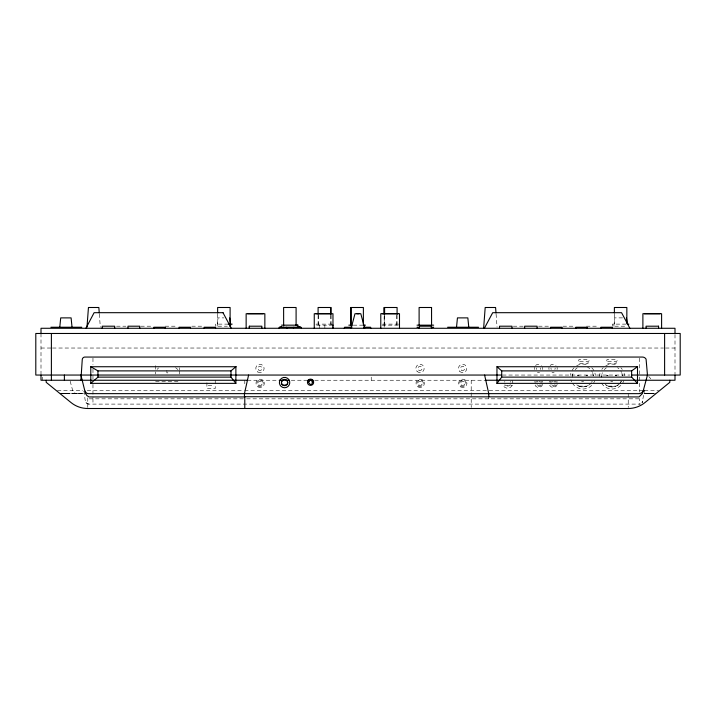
<?xml version="1.0" encoding="UTF-8"?>
<svg xmlns="http://www.w3.org/2000/svg" width="716" height="716" viewBox="0 0 716 716"><rect width="100%" height="100%" fill="white"/><g stroke="black" fill="none" stroke-linecap="round" stroke-linejoin="round"><path stroke-width="0.54" stroke-dasharray="3.58 2.69" d="M572.719 375.05L572.755 374.477M601.861 374.477L601.664 377.18A10.391 10.391 0 0 1 602.38 372.732M217.091 326.201L218.031 317.886L223.965 317.886M613.836 326.201L614.775 317.886L623.672 317.886M642.771 400.987A3.294 3.294 0 0 1 642.028 402.893L644.758 390.005M591.479 382.326L592.239 381.198M620.584 382.326L621.336 381.198A10.391 10.391 0 0 1 605.852 384.904M157.081 369.402L158.567 367.917M619.823 383.454C616.154 387.633 609.289 388.045 605.145 384.331M66.463 393.63L60.063 393.63L85.052 393.621M70.204 381.279L72.692 390.56A4.744 4.744 0 0 0 76.182 393.54L77.131 393.639M653.789 393.63L644.105 393.612L653.789 393.612L644.955 393.621M64.386 393.639L76.8 393.612M60.063 393.63L84.246 393.54M228.279 324.124L215.606 324.124L215.606 326.201M331.947 324.124L316.06 324.124L316.06 326.201M398.588 324.124L382.586 324.124L382.586 326.201M626.017 324.124L612.35 324.124L612.35 326.201M316.651 325.162L331.606 325.162M353.265 325.162L362.86 325.162M382.093 325.162L398.436 325.162M116.556 326.201L125.909 326.201M140.801 326.201L153.269 326.201M165.199 326.201L177.675 326.201M191.79 326.201L202.189 326.201M218.058 326.201L227.419 326.201M513.3 326.201L523.691 326.201M538.584 326.201L550.013 326.201M562.982 326.201L574.42 326.201M586.458 326.201L598.934 326.201M614.802 326.201L627.279 326.201M41 348.03L51.391 348.03M52.51 348.03L663.49 348.03M665.504 348.03L675 348.03M579.745 361.41L588.06 361.41A1.038 1.038 0 0 0 589.098 360.372A1.038 1.038 0 0 0 588.06 359.334L579.745 359.334A1.038 1.038 0 0 0 578.698 360.372A1.038 1.038 0 0 0 579.745 361.41L579.745 363.486L588.06 363.486L588.06 361.41M607.803 361.41L616.118 361.41A1.038 1.038 0 0 0 617.156 360.372A1.038 1.038 0 0 0 616.118 359.334L607.803 359.334A1.038 1.038 0 0 0 606.765 360.372A1.038 1.038 0 0 0 607.803 361.41L607.803 363.486L616.118 363.486L616.118 361.41M167.911 372.857L166.873 372.857L166.873 369.733M502.525 375.05L629.874 375.05M247.441 380.25L278.873 380.25M291.26 380.25L308.193 380.25M314.736 380.25L485.77 380.25M155.596 381.27L179.501 381.27M208.195 385.369L213.243 385.369M579.119 386.139L586.798 386.139M608.224 386.139L615.903 386.139M57.396 390.56L82.752 390.56M87.209 390.56L243.673 390.56M244.604 390.56L643.308 390.56M644.4 390.56L658.604 390.56M76.415 393.576L83.53 393.54M62.211 393.612L66.991 393.612M243.324 398.83L89.052 398.83A6.48 6.48 0 0 1 87.674 398.078M246.68 398.83L638.869 398.83A8.243 8.243 0 0 0 639.585 398.418M83.799 391.106C85.786 394.543 83.11 403.368 88.882 404.101L639.477 404.101A3.294 3.294 0 0 0 640.31 404.003L639.477 404.101L639.477 398.633M655.954 393.612L644.114 393.558L649.009 393.612M576.792 384.841C580.882 388.117 587.29 387.329 590.718 383.454A10.391 10.391 0 0 1 576.747 384.904M175.554 367.639L177.926 369.59M648.794 376.535L650.799 378.764M621.9 373.269L622.419 375.927A10.391 10.391 0 0 0 620.718 370.825M592.803 373.269L593.313 375.927A10.391 10.391 0 0 0 591.613 370.825M496.081 314.055L497.065 327.185M99.336 314.055L100.321 327.185M675 334.515L675 373.967M639.477 358.152L639.477 392.073M628.236 393.639L628.236 407.449M614.382 314.145L614.382 324.124M488.768 396.727L488.768 398.83M471.209 380.25L471.209 407.449M397.085 315.255L397.085 324.124M396.601 315.219L396.61 327.239M384.608 315.255L384.608 324.124M371.237 377.126L371.237 380.25M331.123 315.219L331.132 327.239M330.568 315.255L330.568 324.124M324.849 325.162L324.849 328.277M319.649 325.162L319.649 328.277M318.727 315.219L318.727 327.239M318.092 315.255L318.092 324.124M244.791 380.25L244.791 385.432M217.637 314.145L217.637 324.124M215.23 380.196L215.23 388.511L206.915 388.511L206.915 380.196M179.501 367.764L179.501 369.85M179.501 370.897L179.501 374.003M155.596 365.679L155.596 369.85M155.596 371.935L155.596 374.003M92.964 358.152L92.964 364.721M92.964 369.098L92.964 378.943M92.964 384.411L92.964 397.541M92.964 398.633L92.964 404.101M87.764 397.881L87.764 407.449M42.387 377.126L42.387 380.25M41 333.477L41 375.05M512.092 380.375A5.2 5.2 0 0 1 512.79 382.971M510.293 384.528A3.115 3.115 0 0 1 509.801 385.181L509.148 385.673A3.115 3.115 0 0 1 506.033 385.673L505.389 385.181A3.115 3.115 0 0 1 504.887 384.528M504.583 382.165A3.115 3.115 0 0 1 504.887 381.413M510.293 381.413A3.115 3.115 0 0 1 510.606 382.165M557.236 384.394A4.162 4.162 0 0 1 549.199 384.394M549.199 382.237A4.162 4.162 0 0 1 549.62 381.234M556.815 381.234A4.162 4.162 0 0 1 557.236 382.237M554.685 384.787A2.076 2.076 0 0 1 551.75 384.787M551.418 382.281A2.076 2.076 0 0 1 552.68 381.306M553.754 381.306A2.076 2.076 0 0 1 555.016 382.281M555.92 384.877A3.115 3.115 0 0 1 550.514 384.877M550.21 382.505A3.115 3.115 0 0 1 551.016 381.109M555.419 381.109A3.115 3.115 0 0 1 556.234 382.505M542.683 384.394A4.162 4.162 0 0 1 534.655 384.394M534.655 382.237A4.162 4.162 0 0 1 535.067 381.234M542.272 381.234A4.162 4.162 0 0 1 542.683 382.237M612.601 381.261A1.038 1.038 0 0 1 610.802 381.261M540.133 384.787A2.076 2.076 0 0 1 537.197 384.787M536.866 382.281A2.076 2.076 0 0 1 538.128 381.306M539.202 381.306A2.076 2.076 0 0 1 540.464 382.281M541.368 384.877A3.115 3.115 0 0 1 535.971 384.877M535.658 382.505A3.115 3.115 0 0 1 536.463 381.109M540.875 381.109A3.115 3.115 0 0 1 541.681 382.505M604.268 369.662A10.391 10.391 0 0 1 606.318 367.881M617.478 367.693A10.391 10.391 0 0 1 618.937 368.776M88.882 404.101A3.294 3.294 0 0 1 85.589 400.987M623.761 380.822A12.476 12.476 0 0 1 622.839 382.791M620.862 385.378A12.476 12.476 0 0 1 601.243 382.791M599.569 376.553A12.476 12.476 0 0 1 599.999 373.331M601.825 369.402A12.476 12.476 0 0 1 603.221 367.738M605.808 365.751A12.476 12.476 0 0 1 617.317 365.25M620.862 367.738A12.476 12.476 0 0 1 622.258 369.402M624.092 373.331A12.476 12.476 0 0 1 624.468 375.47M594.665 380.822A12.476 12.476 0 0 1 593.743 382.791M591.756 385.378A12.476 12.476 0 0 1 572.138 382.791M571.637 381.825A12.476 12.476 0 0 1 570.894 379.784M570.518 375.47A12.476 12.476 0 0 1 570.894 373.331M572.138 370.315A12.476 12.476 0 0 1 574.125 367.738M576.702 365.751A12.476 12.476 0 0 1 588.212 365.25M591.756 367.738A12.476 12.476 0 0 1 595.363 375.47M583.495 381.261A1.038 1.038 0 0 1 581.696 381.261M572.567 377.18A10.391 10.391 0 0 1 573.641 371.908M575.163 369.662A10.391 10.391 0 0 1 577.212 367.881M587.585 367.254A10.391 10.391 0 0 1 589.832 368.776M540.508 367.89A2.076 2.076 0 0 1 540.303 369.465M536.705 369.465A2.076 2.076 0 0 1 536.49 367.89M542.522 367.353A4.162 4.162 0 0 1 542.522 369.51M539.578 372.445A4.162 4.162 0 0 1 537.43 372.445M534.485 369.51A4.162 4.162 0 0 1 534.485 367.353M535.559 365.491A4.162 4.162 0 0 1 541.439 365.491M555.061 367.89A2.076 2.076 0 0 1 554.855 369.465M551.257 369.465A2.076 2.076 0 0 1 551.043 367.89M554.13 372.445A4.162 4.162 0 0 1 551.973 372.445M549.038 369.51A4.162 4.162 0 0 1 549.038 367.353M550.112 365.491A4.162 4.162 0 0 1 555.992 365.491M557.066 367.353A4.162 4.162 0 0 1 557.066 369.51M512.208 385.289L512.092 385.575A5.2 5.2 0 0 1 503.088 385.575L512.208 385.289M577.857 375.658L577.642 375.819A1.038 1.038 0 0 1 579.11 375.819L577.857 375.658M586.216 375.632L586.001 375.802A1.038 1.038 0 0 1 587.469 375.802L586.216 375.632M606.962 375.658L606.738 375.819A1.038 1.038 0 0 1 608.215 375.819L606.962 375.658M615.312 375.632L615.098 375.802A1.038 1.038 0 0 1 616.574 375.802L615.312 375.632M384.197 327.239L384.197 315.219L384.17 327.239M258.073 386.917A4.162 4.162 0 0 0 264.311 383.32A4.162 4.162 0 0 0 258.073 379.713A4.162 4.162 0 0 0 258.073 386.917M259.12 385.119A2.076 2.076 0 0 0 262.235 383.32A2.076 2.076 0 0 0 259.12 381.521A2.076 2.076 0 0 0 259.12 385.119M258.592 386.014A3.115 3.115 0 0 0 263.273 383.32A3.115 3.115 0 0 0 258.592 380.617A3.115 3.115 0 0 0 258.592 386.014M418.099 386.917A4.162 4.162 0 0 0 424.337 383.32A4.162 4.162 0 0 0 418.099 379.713A4.162 4.162 0 0 0 418.099 386.917M418.618 386.014A3.115 3.115 0 0 0 423.299 383.32A3.115 3.115 0 0 0 418.618 380.617A3.115 3.115 0 0 0 418.618 386.014M419.137 385.119A2.076 2.076 0 0 0 422.261 383.32A2.076 2.076 0 0 0 419.137 381.521A2.076 2.076 0 0 0 419.137 385.119M461.757 385.119A2.076 2.076 0 0 0 464.872 383.32A2.076 2.076 0 0 0 461.757 381.521A2.076 2.076 0 0 0 461.757 385.119M460.719 386.917A4.162 4.162 0 0 0 466.948 383.32A4.162 4.162 0 0 0 460.719 379.713A4.162 4.162 0 0 0 460.719 386.917M461.238 386.014A3.115 3.115 0 0 0 465.91 383.32A3.115 3.115 0 0 0 461.238 380.617A3.115 3.115 0 0 0 461.238 386.014M257.876 372.034A4.162 4.162 0 0 0 264.115 368.427A4.162 4.162 0 0 0 257.876 364.829A4.162 4.162 0 0 0 257.876 372.034M258.485 369.904A2.076 2.076 0 0 0 261.966 368.964A2.076 2.076 0 0 0 259.416 366.422A2.076 2.076 0 0 0 258.485 369.904M418.976 370.226A2.076 2.076 0 0 0 422.091 368.427A2.076 2.076 0 0 0 418.976 366.628A2.076 2.076 0 0 0 418.976 370.226M417.079 371.371A4.162 4.162 0 0 0 424.033 369.51A4.162 4.162 0 0 0 418.941 364.417A4.162 4.162 0 0 0 417.079 371.371M459.69 371.371A4.162 4.162 0 0 0 466.644 369.51A4.162 4.162 0 0 0 461.552 364.417A4.162 4.162 0 0 0 459.69 371.371M461.587 370.226A2.076 2.076 0 0 0 464.711 368.427A2.076 2.076 0 0 0 461.587 366.628A2.076 2.076 0 0 0 461.587 370.226"/><path stroke-width="1.07" d="M86.976 327.185L88.453 307.495L98.844 307.495L99.256 312.964M483.631 328.277L485.188 307.495L495.588 307.495L496 312.964M80.899 380.25L82.259 359.522A2.721 2.721 0 0 1 85.356 357.06L642.449 357.06A4.189 4.189 0 0 1 646.074 359.155L647.461 375.05L642.52 393.451L639.039 396.933L244.442 396.727M59.777 327.239L60.708 317.886L71.099 317.886L72.039 327.239M456.522 327.239L457.452 317.886L467.843 317.886L468.783 327.239M308.462 382.263C313.366 374.316 313.644 390.211 308.462 382.263A2.076 2.076 0 0 1 309.5 380.465M80.899 375.05L85.428 393.263L86.878 395.563L89.052 396.95L244.442 396.95L244.442 393.639L248.604 375.05M419.084 328.277L419.648 326.201L431.077 326.201L431.632 328.277M344.262 328.277L344.575 327.239L351.968 327.239M364.005 328.277L364.328 327.239M278.882 328.277L279.258 327.239L301.078 327.239L301.454 328.277M293.435 328.277L293.802 327.239M85.902 328.277L94.109 312.686L223.052 312.686M484.374 328.277L492.697 312.686L621.56 312.686L629.883 328.277M496.958 383.364L501.71 377.126L501.71 370.888L496.958 366.735L496.958 383.364L637.5 383.364L637.5 366.735L496.958 366.735M282.373 380.357C277.692 387.759 292.575 385.799 286.14 379.856A3.115 3.115 0 0 0 283.017 379.856L282.373 380.357A3.115 3.115 0 0 0 282.373 384.76A3.115 3.115 0 0 0 286.785 384.76A3.115 3.115 0 0 0 286.785 380.357M90.789 383.364L97.949 377.126L230.991 377.126L235.877 383.364L90.789 383.364L90.789 366.735L236.298 366.735M90.789 366.735L97.949 370.888L230.991 370.888L235.877 366.735L235.877 383.364M501.71 370.888L631.637 370.888L637.5 366.735M309.724 380.366L310.225 380.232M309.572 380.429L312.892 380.25M279.858 327.239L281.755 326.585M310.538 380.187L311.075 380.25L310.082 380.25L311.29 380.339M295.762 324.876L297.158 324.831L297.158 325.932L300.639 327.239M350.947 307.495L350.947 325.162L350.912 307.495L363.379 307.495L363.379 325.162M384.197 307.495L384.206 314.118L384.17 307.495L397.085 307.495L397.085 314.145M431.578 307.495L419.111 307.495L419.111 325.162M229.693 317.886L230.713 325.162M626.437 317.886L627.341 324.124L628.881 324.124M228.279 324.124L232.136 324.124M281.54 325.162L298.169 325.162M332.501 325.162L333.2 325.162M348.826 325.162L352.129 325.162M363.656 325.162L365.464 325.162M417.025 325.162L433.654 325.162M229.702 326.201L230.534 326.201M249.374 326.201L249.374 328.277L249.32 326.201L261.85 326.201L261.85 328.277M658.586 326.201L646.056 326.201L646.118 328.277M50.89 327.239L81.758 327.239M332.501 327.239L333.2 327.239M363.656 327.239L370.566 327.239L370.879 328.277M417.025 327.239L419.46 327.239M431.22 327.239L433.654 327.239M447.634 327.239L478.503 327.239M501.71 375.05L35.8 375.05L35.8 333.477L680.2 333.477L680.2 375.05L631.637 375.05M501.71 377.126L631.637 377.126L637.5 383.364M247.441 380.25L41 380.25L41 375.05M279.956 380.25L289.192 380.25M485.77 380.25L675 380.25L675 375.05M222.989 312.686L231.331 328.277M286.534 327.239L286.901 328.277M350.813 327.239L351.135 328.277L354.993 313.724L360.801 313.724L364.668 328.277M484.607 375.05L488.768 393.639L488.768 396.727M675 333.477L675 328.277L41 328.277L41 333.477M669.809 380.25L669.809 382.326L645.214 402.365A26.555 26.555 0 0 1 628.236 408.505L87.764 408.505A26.555 26.555 0 0 1 70.786 402.365L46.191 382.326L46.191 380.25M664.609 333.477L664.609 375.05M661.602 328.277L661.602 313.724L642.887 313.724L642.887 328.277M659.946 313.724L644.355 313.724M658.532 326.201L658.586 328.277M631.637 370.888L631.637 377.126M626.849 323.014L626.849 307.495L614.382 307.495L614.382 313.035M612.314 328.277L612.314 327.239L600.885 327.239L600.885 328.277M587.245 328.277L587.245 327.239L575.807 327.239L575.807 328.277M562.006 328.277L562.006 327.239L550.577 327.239L550.577 328.277M537.107 328.277L537.107 326.201L524.64 326.201L524.64 328.277M511.985 328.277L511.985 326.201L499.508 326.201L499.508 328.277M431.551 307.495L431.578 325.162M399.492 328.277L399.492 313.724L380.778 313.724L380.778 328.277M397.836 313.724L382.246 313.724M384.608 307.495L384.608 314.145M358.922 313.724L356.845 313.724M332.967 328.277L332.967 313.724L314.261 313.724L314.261 328.277M331.32 313.724L315.729 313.724M331.123 314.118L331.123 307.495L318.092 307.495L318.092 314.145M330.568 307.495L330.568 314.145M296.093 325.162L296.093 307.495L283.617 307.495L283.643 325.932M264.857 328.277L264.857 313.724L246.143 313.724L246.143 328.277M263.202 313.724L247.611 313.724M244.791 396.727L244.791 408.505M230.991 370.888L230.991 377.126M230.105 324.124L230.105 307.495L217.637 307.495L217.637 313.035M215.57 328.277L215.57 327.239L204.141 327.239L204.141 328.277M190.501 328.277L190.501 327.239L179.072 327.239L179.072 328.277M165.262 328.277L165.262 327.239L153.833 327.239L153.833 328.277M139.745 328.277L139.745 326.201L127.976 326.201L127.976 328.277M114.685 328.277L114.685 326.201L102.209 326.201L102.209 328.277M97.949 370.888L97.949 377.126M64.386 375.05L64.386 380.25M51.391 333.477L51.391 380.25M311.585 380.465A2.076 2.076 0 0 1 312.624 382.263M643.308 390.56A4.744 4.744 0 0 1 638.869 393.639L89.052 393.639A3.455 3.455 0 0 1 85.204 391.115M280.081 379.963L279.562 381.216A5.2 5.2 0 0 0 284.574 387.759A5.2 5.2 0 0 0 289.595 381.216L289.076 379.963A5.2 5.2 0 0 0 280.081 379.963M308.336 380.053L307.844 380.706A3.115 3.115 0 0 0 310.538 385.378A3.115 3.115 0 0 0 313.241 380.706L312.749 380.053A3.115 3.115 0 0 0 308.336 380.053M310.001 380.25L308.193 380.25L310.001 380.25"/></g></svg>
